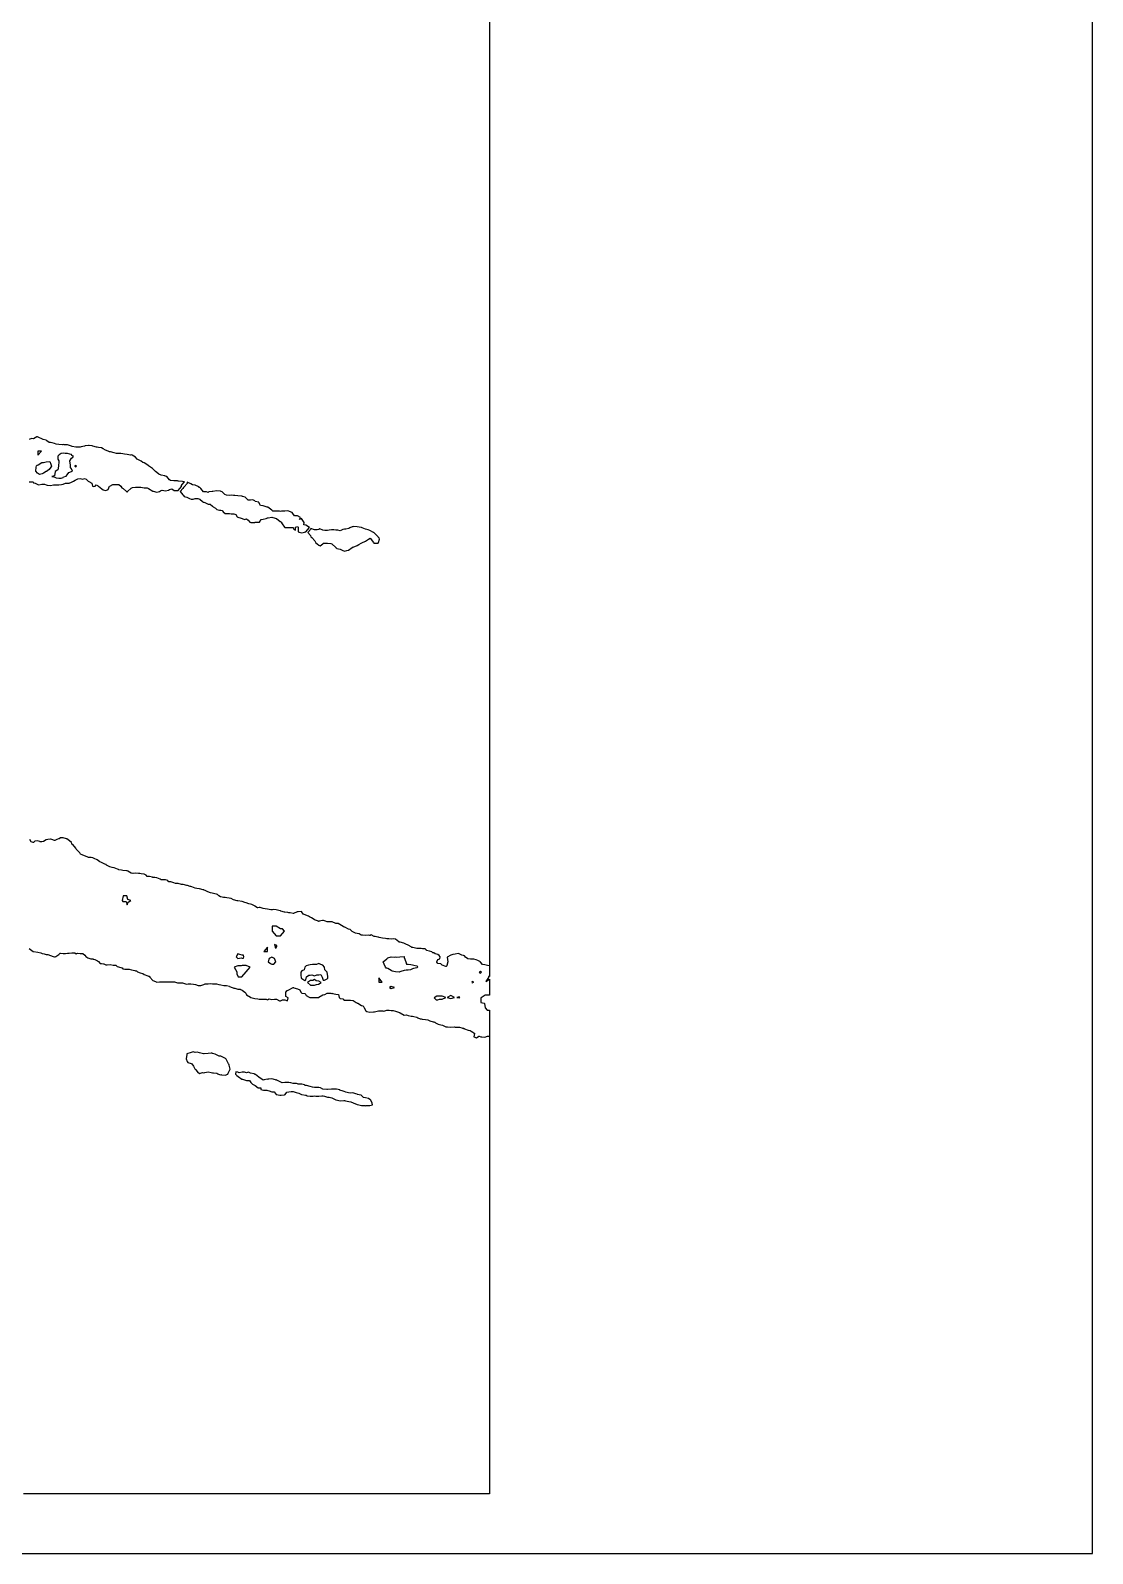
# Model space of a CAD drawing. Header units: millimetres. Extents: x 0 to 500, y 0 to 700.
# Drawn here: x 269 to 500, y 0 to 331.3 of the extents above; entities that cross this region are included whole.
import ezdxf

# ---------------------------------------------------------------- set-up
doc = ezdxf.new("R2010")
doc.units = ezdxf.units.MM
for name, color, linetype in [('CORTE', 1, 'Continuous'), ('GRABADO', 5, 'Continuous'), ('HOJA', 8, 'Continuous')]:
    doc.layers.add(name, color=color, linetype=linetype)

msp = doc.modelspace()

# ---------------------------------------------------------------- linework, layer by layer
at = {"layer": 'CORTE'}
msp.add_lwpolyline([(368.87, 368.8), (368.87, 322.93), (368.87, 322.41), (368.87, 321.35), (368.87, 320.83), (368.87, 301.25), (368.87, 300.74), (368.87, 300.22), (368.87, 299.7), (368.87, 241.68), (368.87, 240.89), (368.87, 240.29), (368.87, 179.77), (368.87, 179.05), (368.87, 178.35), (368.87, 178.1), (368.87, 178.1), (368.87, 178.09), (368.87, 176.38), (368.87, 175.12), (368.87, 174.67), (368.87, 174.09), (368.87, 173.71), (368.87, 173.2), (368.87, 172.7), (368.87, 172.09), (368.87, 172.09), (368.87, 172.08), (368.87, 170.47), (368.87, 169.98), (368.87, 169.49), (368.87, 169), (368.87, 168.51), (368.87, 168.03), (368.87, 167.55), (368.87, 167.08), (368.87, 166.61), (368.87, 166.14), (368.87, 165.64), (368.87, 165.45), (368.87, 164.78), (368.87, 164.32), (368.87, 163.87), (368.87, 163.44), (368.87, 162.97), (368.87, 162.52), (368.87, 162.03), (368.87, 161.64), (368.87, 161.24), (368.87, 160.78), (368.87, 160.35), (368.87, 159.89), (368.87, 159.44), (368.87, 159.03), (368.87, 158.69), (368.87, 158.3), (368.87, 157.89), (368.87, 157.48), (368.87, 156.21), (368.87, 155.78), (368.87, 125.51), (368.66, 125.51), (368.63, 125.34), (368.63, 125.33), (368.62, 125.32), (368.62, 125.31), (368.06, 124.41), (368.87, 124.9), (368.87, 123.23), (368.87, 122.81), (368.87, 122.39), (368.87, 121.41), (367.89, 121.41), (367.02, 120.89), (367, 120.87), (367, 119.85), (367.73, 119.67), (367.73, 119.67), (367.74, 119.66), (367.75, 119.66), (367.76, 119.65), (367.77, 119.64), (367.77, 119.64), (367.78, 119.63), (367.78, 119.62), (367.78, 119.61), (367.94, 118.69), (367.94, 118.66), (368.35, 118.17), (368.72, 118.17), (368.8, 118.17), (368.87, 118.17), (368.87, 118.1), (368.87, 118.1), (368.87, 118.1), (368.87, 117.29), (368.87, 115.92), (368.87, 114.57), (368.87, 113.24), (368.87, 110.4), (368.87, 105.68), (368.87, 103.78), (368.87, 101.84), (368.87, 99.35), (368.87, 98.14), (368.87, 96.41), (368.87, 94.44), (368.87, 92.85), (368.87, 91.52), (368.87, 91.33), (368.87, 91.33), (368.87, 91.3), (368.87, 91.3), (368.87, 91.2), (368.87, 91.2), (368.87, 90.87), (368.87, 90.19), (368.87, 89.34), (368.87, 88.24), (368.87, 87.25), (368.87, 86.17), (368.87, 85.37), (368.87, 84.76), (368.87, 84.22), (368.87, 45.2), (368.87, 42.29), (368.87, 40.53), (368.87, 40.19), (368.87, 39.83), (368.87, 39.49), (368.87, 39.13), (368.87, 39.05), (368.87, 38.86), (368.87, 38.49), (368.87, 37.74), (368.87, 36.76), (368.87, 36.22), (368.87, 35.77), (368.87, 35.58), (368.87, 35.58), (368.87, 34.18), (368.87, 33.81), (368.87, 33.36), (368.87, 32.77), (368.87, 32.63), (368.87, 32.63), (368.87, 32.3), (368.87, 31.43), (368.87, 31.29), (368.87, 31.29), (368.87, 31.08), (368.87, 30.4), (368.87, 29.79), (368.87, 29.13), (368.87, 28), (368.87, 27.35), (368.87, 26.9), (368.87, 26.74), (368.87, 26.28), (368.87, 25.87), (368.87, 25.37), (368.87, 24.92), (368.87, 24.42), (368.87, 23.97), (368.87, 23.59), (368.87, 23.47), (368.87, 23.18), (368.87, 22.7), (368.87, 22.08), (368.87, 20.87), (368.87, 20.44), (368.87, 20.01), (368.87, 19.52), (368.87, 19.04), (368.87, 18.58), (368.87, 18.31), (368.87, 17.94), (368.87, 17.56), (368.87, 17.17), (368.87, 16.7), (368.87, 16.21), (368.87, 15.69), (368.87, 15.15), (368.87, 14.62), (368.87, 14.1), (368.87, 13.56), (368.87, 13.07), (368.87, 13.07), (368.87, 13.06), (368.86, 13.04), (368.86, 13.03), (368.85, 13.02), (368.84, 13.02), (368.84, 13.01), (368.83, 13.01), (368.82, 13.01), (368.82, 13), (368.81, 13), (368.8, 13), (368.8, 13), (335.23, 13), (335.23, 13), (334.8, 13), (334.68, 13), (334.15, 13), (333.83, 13), (332.93, 13), (332.51, 13), (331.83, 13), (330.45, 13), (329.18, 13), (329.08, 13), (328.83, 13), (328.65, 13), (328.13, 13), (327.74, 13), (327.29, 13), (326.96, 13), (326.57, 13), (326.25, 13), (324.3, 13), (323.86, 13), (323.08, 13), (322.65, 13), (322.31, 13), (321.88, 13), (321.49, 13), (321.06, 13), (320.72, 13), (320.29, 13), (319.87, 13), (319.31, 13), (319.03, 13), (318.75, 13), (318.63, 13), (318.4, 13), (318.06, 13), (317.47, 13), (316.8, 13), (316.25, 13), (315.94, 13), (315.58, 13), (315.22, 13), (314.46, 13), (314.06, 13), (313.68, 13), (313.29, 13), (312.9, 13), (312.53, 13), (311.02, 13), (310.64, 13), (310.27, 13), (309.89, 13), (309.51, 13), (274.31, 13), (274.31, 13), (273.51, 13), (273.21, 13), (272.76, 13), (272.46, 13), (269.07, 13), (268.76, 13)], dxfattribs=at)
for points in [[(270.67, 238.88), (271.41, 239.78), (270.67, 239.78), (270.67, 238.88)], [(273.7, 234.27), (274.13, 234.14), (274.33, 234.11), (274.64, 233.98), (275.24, 233.88), (275.74, 233.88), (276.12, 234.04), (276.26, 234.19), (276.82, 234.35), (277.03, 234.6), (277.35, 235.09), (277.98, 235.3), (278.16, 235.43), (277.95, 235.94), (277.71, 236.23), (277.76, 236.52), (277.76, 236.72), (277.63, 237.64), (277.95, 238.21), (278.23, 238.46), (278.37, 238.69), (278.07, 238.8), (277.96, 239), (277.61, 239.12), (277.08, 239.22), (276.62, 239.22), (276.16, 239.33), (275.72, 239.23), (275.28, 238.97), (274.99, 238.7), (274.99, 238.03), (275.23, 237.65), (275.23, 237.52), (275.16, 236.5), (275.01, 235.7), (274.38, 235.36), (274.26, 234.36), (273.7, 234.27)], [(278.92, 236.32), (279.04, 236.5), (278.92, 236.62), (278.62, 236.5), (278.92, 236.32)], [(289.18, 143.08), (288.97, 142.04), (289.16, 141.81), (289.87, 141.81), (290.07, 141.09), (290.32, 141.69), (290.85, 142.01), (290.24, 142.26), (290.01, 143.08), (289.18, 143.08)], [(321.59, 135.38), (322.48, 134.31), (323.39, 134.31), (323.4, 134.31), (323.83, 134.82), (324.27, 135.35), (324.27, 135.35), (324.27, 135.36), (323.85, 135.86), (323.38, 135.86), (322.44, 136.42), (322.44, 136.44), (321.59, 136.44), (321.59, 135.38)], [(314.16, 129.42), (314.83, 129.58), (315.08, 129.48), (315.34, 129.48), (315.47, 129.8), (315.34, 130.11), (315.05, 130.11), (314.55, 130.31), (314.17, 130.46), (313.76, 129.81), (314.16, 129.42)], [(319.78, 130.93), (320.57, 130.93), (320.57, 131.88), (319.78, 130.93)], [(320.7, 128.71), (321.21, 128.3), (321.56, 128.19), (321.99, 128.19), (322.41, 128.7), (322.41, 128.7), (322.12, 129.39), (321.55, 129.73), (321.55, 129.73), (321.55, 129.73), (320.98, 129.39), (320.7, 128.71)], [(322.23, 131.71), (322.44, 131.71), (322.57, 131.86), (322.6, 132.03), (322.6, 132.22), (322.44, 132.34), (322.11, 132.47), (322.23, 132.03), (322.23, 131.71)], [(313.31, 127.53), (313.89, 126.48), (313.89, 126.09), (314.18, 125.4), (315.03, 125.4), (315.03, 125.4), (315.94, 126.5), (315.95, 126.5), (315.95, 126.5), (316.82, 127.55), (315.98, 127.88), (315.08, 127.88), (314.84, 127.79), (314.15, 127.79), (313.31, 127.53)], [(328.73, 124.6), (328.9, 124.8), (329.09, 125.4), (329.58, 125.76), (329.88, 125.79), (330.23, 125.83), (330.81, 125.67), (331.35, 125.88), (331.74, 125.85), (332.2, 125.93), (332.47, 125.38), (332.72, 124.67), (332.95, 124.67), (333.55, 124.96), (333.73, 125.13), (333.73, 125.34), (333.68, 125.52), (333.53, 126.43), (333.03, 126.95), (332.98, 127.54), (332.62, 127.94), (332.2, 128.1), (331.74, 128.33), (331.23, 128.13), (330.82, 128.13), (330.39, 128.09), (329.9, 128.06), (329.51, 127.97), (329, 127.85), (328.7, 127.54), (328.56, 126.97), (328.08, 126.75), (327.8, 126.43), (327.85, 125.66), (327.88, 125.36), (327.9, 125.15), (328.08, 125.04), (328.73, 124.6)], [(366.93, 126.19), (367.15, 126.44), (366.94, 126.58), (366.61, 126.44), (366.93, 126.19)], [(329.92, 123.64), (330.81, 123.64), (331.27, 123.75), (331.71, 123.85), (332.23, 124.23), (331.72, 124.49), (331.14, 124.59), (330.81, 124.83), (330.43, 124.65), (329.91, 124.65), (329.3, 124.23), (329.92, 123.64)], [(344.77, 125.21), (344.77, 124.29), (345.54, 124.29), (344.77, 125.21)], [(347.5, 122.92), (348.2, 123.13), (347.5, 123.34), (347.15, 123.13), (347.5, 122.92)], [(365.11, 124.1), (365.42, 124.25), (365.11, 124.43), (364.99, 124.24), (365.11, 124.1)], [(356.83, 120.88), (357.23, 120.4), (357.66, 120.4), (357.98, 120.59), (358.59, 120.59), (359.37, 120.9), (358.59, 121.22), (358, 121.22), (357.68, 121.22), (357.38, 121.22), (356.83, 120.88)], [(359.68, 120.93), (360.46, 120.69), (361.24, 120.93), (360.46, 121.4), (359.68, 120.93)], [(361.77, 120.93), (362.3, 120.86), (362.42, 120.92), (362.29, 121.05), (361.77, 120.93)]]:
    msp.add_lwpolyline(points, close=True, dxfattribs=at)
at = {"layer": 'GRABADO'}
for points in [[(368.87, 368.8), (368.87, 328.55), (368.87, 327.91), (368.87, 326.62), (368.87, 325.98), (368.87, 302.05), (368.87, 301.42), (368.87, 300.79), (368.87, 300.15), (368.87, 245.06), (368.87, 244.09), (368.87, 243.35), (368.87, 185.19), (368.87, 184.31), (368.87, 183.46), (368.87, 183.15), (368.87, 183.15), (368.87, 181.06), (368.87, 179.52), (368.87, 178.97), (368.87, 178.26), (368.87, 177.79), (368.87, 177.17), (368.87, 176.55), (368.87, 175.8), (368.87, 175.8), (368.87, 173.83), (368.87, 173.23), (368.87, 172.63), (368.87, 172.03), (368.87, 171.44), (368.87, 170.85), (368.87, 170.26), (368.87, 169.68), (368.87, 169.11), (368.87, 168.53), (368.87, 167.92), (368.87, 167.69), (368.87, 166.87), (368.87, 166.31), (368.87, 165.76), (368.87, 165.24), (368.87, 164.66), (368.87, 164.11), (368.87, 163.52), (368.87, 163.03), (368.87, 162.54), (368.87, 161.99), (368.87, 161.46), (368.87, 160.9), (368.87, 160.35), (368.87, 159.85), (368.87, 159.43), (368.87, 158.95), (368.87, 158.45), (368.87, 157.94), (368.87, 156.4), (368.87, 155.88), (368.87, 127.81), (368.45, 127.9), (367.86, 128.02), (367.41, 128.08), (367.4, 128.08), (367.4, 128.08), (367.39, 128.08), (367.38, 128.09), (367.38, 128.09), (367.37, 128.1), (366.92, 128.64), (366.9, 128.67), (366.3, 129), (365.99, 129.15), (365.44, 129.29), (365.09, 129.26), (365.09, 129.26), (364.73, 129.3), (364.15, 129.35), (364.15, 129.35), (364.14, 129.35), (364.14, 129.35), (364.13, 129.36), (364.12, 129.36), (363.61, 129.74), (363.61, 129.74), (363.41, 129.98), (363.22, 130.04), (362.88, 130.13), (362.87, 130.13), (362.28, 130.4), (362.02, 130.49), (361.4, 130.37), (360.92, 130.3), (360.49, 130.16), (359.63, 129.74), (359.81, 128.69), (359.81, 128.69), (359.81, 128.68), (359.81, 128.67), (359.6, 127.86), (359.6, 127.86), (359.6, 127.85), (359.59, 127.83), (359.59, 127.83), (359.58, 127.82), (359.42, 127.69), (359.42, 127.69), (359.41, 127.69), (359.41, 127.69), (359.4, 127.68), (359.39, 127.68), (359.39, 127.68), (359.38, 127.68), (359.37, 127.68), (359.36, 127.68), (359.36, 127.68), (358.58, 127.95), (358.57, 127.95), (358.57, 127.96), (358.56, 127.96), (358.25, 128.23), (357.66, 128.33), (357.66, 128.33), (357.65, 128.33), (357.65, 128.33), (357.64, 128.34), (357.63, 128.34), (357.62, 128.35), (357.4, 128.64), (357.4, 128.65), (357.4, 128.65), (357.39, 128.66), (357.39, 128.67), (357.39, 128.68), (357.39, 128.69), (357.39, 128.7), (357.39, 128.71), (357.4, 128.71), (357.61, 129.18), (357.62, 129.18), (357.62, 129.19), (357.62, 129.19), (357.63, 129.2), (357.64, 129.2), (357.65, 129.21), (357.65, 129.21), (357.66, 129.21), (358.06, 129.32), (358.14, 129.78), (357.91, 130.08), (357.65, 130.26), (357.07, 130.43), (357.06, 130.43), (357.06, 130.44), (356.73, 130.62), (356.58, 130.64), (356.57, 130.64), (356.56, 130.65), (356.55, 130.65), (356.55, 130.65), (356.31, 130.84), (355.8, 131.02), (355.17, 131.19), (355.17, 131.19), (355.16, 131.19), (355.15, 131.2), (355.14, 131.2), (354.86, 131.52), (354.29, 131.55), (353.97, 131.57), (353.97, 131.57), (353.7, 131.62), (353.05, 131.56), (353.05, 131.56), (353.04, 131.56), (353.03, 131.56), (353.03, 131.56), (352.22, 131.81), (352.12, 131.82), (352.02, 131.81), (352.01, 131.81), (352, 131.81), (352, 131.82), (351.99, 131.82), (351.98, 131.82), (351.97, 131.82), (351.97, 131.83), (351.83, 131.96), (351.16, 132.29), (350.7, 132.51), (350.7, 132.51), (350.24, 132.78), (349.4, 132.97), (349.33, 132.98), (349.27, 132.98), (349.27, 132.99), (349.26, 132.99), (349.25, 132.99), (349.24, 133), (349.14, 133.07), (348.39, 133.59), (347.99, 133.66), (347.49, 133.62), (347.49, 133.62), (347.48, 133.62), (346.95, 133.7), (346.56, 133.7), (346.55, 133.7), (346.55, 133.7), (346.22, 133.78), (345.63, 133.82), (345.62, 133.82), (344.85, 133.98), (344.69, 134.02), (344.69, 134.02), (344.68, 134.02), (344.68, 134.02), (344.6, 134.06), (343.97, 134.17), (343.97, 134.17), (343.77, 134.2), (343.76, 134.21), (343.76, 134.21), (343.75, 134.21), (343.16, 134.53), (342.88, 134.43), (342.87, 134.43), (342.87, 134.43), (342.86, 134.43), (342.85, 134.43), (342.85, 134.43), (342.61, 134.46), (341.93, 134.42), (341.93, 134.42), (341.92, 134.42), (341.28, 134.51), (341, 134.52), (340.99, 134.52), (340.99, 134.52), (340.98, 134.52), (340.97, 134.52), (340.49, 134.76), (340.07, 134.88), (339.75, 134.9), (339.75, 134.9), (339.74, 134.9), (339.73, 134.9), (339.12, 135.22), (339.11, 135.22), (339.11, 135.22), (339.01, 135.29), (338.53, 135.69), (338.2, 135.8), (338.2, 135.8), (337.43, 136.21), (337.28, 136.25), (337.18, 136.27), (337.16, 136.27), (337.15, 136.28), (337.15, 136.28), (337.15, 136.28), (337.01, 136.4), (336.33, 136.81), (335.97, 137.05), (335.44, 137.05), (335.44, 137.05), (335.43, 137.05), (335.43, 137.05), (335.42, 137.06), (334.62, 137.37), (334.51, 137.38), (334.43, 137.39), (333.59, 137.39), (333.59, 137.39), (333.58, 137.39), (333.57, 137.4), (333.21, 137.51), (333.21, 137.51), (332.79, 137.66), (332.67, 137.65), (332.67, 137.65), (332.55, 137.65), (331.84, 137.5), (331.76, 137.48), (331.75, 137.48), (331.74, 137.48), (331.73, 137.48), (331.73, 137.48), (331.72, 137.49), (331.71, 137.49), (331.67, 137.51), (330.99, 137.75), (330.98, 137.75), (330.97, 137.75), (330.97, 137.75), (330.97, 137.76), (330.77, 137.93), (330.17, 138.25), (330.16, 138.25), (329.86, 138.44), (329.74, 138.46), (329.74, 138.46), (329.73, 138.46), (329.73, 138.47), (329.72, 138.47), (329.47, 138.62), (328.93, 138.85), (328.38, 139.07), (328.38, 139.07), (328.37, 139.07), (328.36, 139.08), (328.35, 139.09), (328.35, 139.09), (328, 139.61), (327.27, 139.54), (327.27, 139.54), (327.26, 139.54), (327.25, 139.54), (327.25, 139.54), (327.1, 139.59), (327.01, 139.59), (326.21, 139.23), (326.21, 139.23), (326.2, 139.23), (326.19, 139.23), (326.19, 139.23), (326.18, 139.23), (326.17, 139.23), (326.17, 139.23), (325.54, 139.37), (325.25, 139.38), (325.25, 139.38), (324.98, 139.41), (324.98, 139.41), (324.32, 139.5), (324.31, 139.5), (323.48, 139.73), (323.48, 139.73), (323.47, 139.73), (323.43, 139.75), (323.42, 139.75), (323.42, 139.75), (323.41, 139.75), (323.4, 139.75), (323.4, 139.75), (323.39, 139.75), (323.38, 139.75), (323.35, 139.77), (322.47, 140.01), (321.82, 140.04), (321.57, 139.98), (321.56, 139.98), (321.55, 139.98), (321.54, 139.98), (321.3, 140.02), (320.62, 140.12), (320.61, 140.12), (320.09, 140.21), (320.09, 140.21), (319.68, 140.32), (319.68, 140.32), (319.02, 140.53), (318.78, 140.5), (318.47, 140.47), (318.46, 140.47), (318.46, 140.47), (318.45, 140.47), (318.44, 140.47), (318.44, 140.47), (318.43, 140.47), (317.81, 140.82), (317.81, 140.82), (317.76, 140.85), (317.16, 141.16), (316.9, 141.23), (316.52, 141.3), (316.52, 141.3), (316.51, 141.3), (315.97, 141.55), (315.68, 141.58), (315.67, 141.58), (315.66, 141.58), (315.66, 141.58), (315.05, 141.83), (314.15, 141.93), (314.13, 141.93), (314.13, 141.93), (314.11, 141.93), (314.02, 141.95), (314.02, 141.95), (313.19, 142.14), (313.19, 142.14), (313.18, 142.14), (313.18, 142.14), (313.17, 142.15), (312.71, 142.49), (312.28, 142.53), (311.75, 142.59), (311.35, 142.65), (311.04, 142.69), (311.04, 142.69), (310.42, 142.85), (310.41, 142.85), (310.4, 142.86), (310.03, 143.07), (310.03, 143.07), (309.68, 143.31), (309.49, 143.38), (309.15, 143.47), (309.15, 143.47), (308.57, 143.65), (308.18, 143.71), (308.17, 143.71), (308.17, 143.71), (307.63, 143.89), (307.63, 143.9), (307, 144.18), (307, 144.18), (307, 144.18), (306.81, 144.31), (306.72, 144.33), (306.59, 144.34), (306.58, 144.34), (306.58, 144.34), (305.79, 144.54), (305.24, 144.63), (304.86, 144.71), (304.86, 144.71), (304.85, 144.72), (304.14, 145.02), (303.94, 145.11), (303.8, 145.11), (303.8, 145.11), (303.79, 145.11), (303.78, 145.11), (303.16, 145.29), (303.01, 145.32), (302.25, 145.48), (302.09, 145.5), (302.09, 145.5), (301.88, 145.53), (301.16, 145.7), (300.58, 145.7), (300.57, 145.7), (300.57, 145.7), (300.56, 145.7), (300.22, 145.85), (299.55, 146.11), (299.32, 146.08), (299.32, 146.08), (299.31, 146.08), (299.07, 146.11), (299.07, 146.11), (299.06, 146.11), (299.05, 146.12), (299.04, 146.12), (299.03, 146.13), (299.03, 146.13), (299.02, 146.14), (299.01, 146.15), (298.88, 146.41), (298.38, 146.56), (297.57, 146.53), (297.57, 146.53), (297.56, 146.53), (297.56, 146.53), (297.44, 146.56), (297.44, 146.56), (297.23, 146.65), (296.52, 146.96), (296.12, 147.02), (295.6, 147.06), (295.6, 147.07), (294.91, 147.22), (294.69, 147.25), (294.46, 147.24), (294.46, 147.24), (294.45, 147.24), (294.44, 147.24), (294.44, 147.24), (294.43, 147.24), (294.42, 147.25), (294.41, 147.25), (294.41, 147.26), (294.41, 147.26), (294.19, 147.52), (293.74, 147.75), (293.1, 147.84), (292.83, 147.88), (292.52, 147.88), (292.52, 147.88), (292.52, 147.88), (291.91, 147.98), (291.34, 147.93), (291.33, 147.93), (291.32, 147.93), (290.97, 147.98), (290.96, 147.98), (290.96, 147.98), (290.95, 147.99), (290.94, 147.99), (290.19, 148.42), (290.04, 148.49), (289.95, 148.5), (289.12, 148.55), (289.12, 148.55), (289.11, 148.55), (288.86, 148.62), (288.27, 148.73), (288.27, 148.73), (288.18, 148.76), (288.17, 148.76), (287.99, 148.85), (287.25, 149.1), (286.83, 149.22), (286.33, 149.36), (286.32, 149.37), (285.61, 149.74), (285.61, 149.74), (285.6, 149.75), (285.6, 149.75), (285.48, 149.86), (285.4, 149.89), (285.22, 149.94), (285.22, 149.95), (284.47, 150.27), (284.11, 150.41), (284.1, 150.42), (284.09, 150.42), (283.57, 150.86), (283.53, 150.89), (282.91, 151.2), (282.63, 151.3), (282.21, 151.35), (281.71, 151.41), (281.7, 151.41), (281.7, 151.41), (281.69, 151.41), (281.36, 151.56), (280.77, 151.71), (280.77, 151.71), (280.76, 151.71), (280.26, 151.96), (279.95, 152.11), (279.95, 152.11), (279.94, 152.12), (279.94, 152.12), (279.93, 152.13), (279.92, 152.14), (279.8, 152.42), (279.14, 153.08), (278.98, 153.16), (278.97, 153.17), (278.97, 153.17), (278.96, 153.18), (278.95, 153.19), (278.95, 153.19), (278.95, 153.2), (278.87, 153.4), (278.27, 154.19), (278.07, 154.3), (278.07, 154.3), (278.06, 154.31), (278.05, 154.31), (278.04, 154.32), (278.04, 154.34), (278.04, 154.34), (278.04, 154.34), (277.95, 154.66), (277.15, 155.3), (277.08, 155.33), (277.08, 155.33), (277.06, 155.34), (277.06, 155.35), (277.05, 155.35), (277.05, 155.37), (277.03, 155.41), (276.91, 155.47), (276.15, 155.65), (275.56, 155.65), (275.28, 155.47), (275.27, 155.46), (275.26, 155.46), (275.15, 155.42), (274.75, 155.29), (274.34, 155.11), (274.33, 155.1), (274.32, 155.1), (274.32, 155.1), (274.31, 155.1), (274.3, 155.1), (274.29, 155.1), (274.29, 155.1), (273.66, 155.29), (273.41, 155.35), (273.4, 155.35), (273.36, 155.36), (273.29, 155.39), (272.8, 155.29), (272.48, 155.23), (271.91, 154.88), (271.9, 154.88), (271.9, 154.88), (271.89, 154.88), (271.89, 154.88), (271.54, 154.82), (271.54, 154.82), (271.53, 154.82), (271.14, 154.82), (271.13, 154.82), (271.13, 154.82), (271.12, 154.82), (271.11, 154.83), (270.59, 155.03), (270.02, 154.92), (269.73, 154.65), (269.72, 154.65), (269.71, 154.64), (269.7, 154.64), (269.69, 154.64), (269.68, 154.63), (269.68, 154.63), (269.67, 154.63), (269.66, 154.63), (269.66, 154.64), (269.22, 154.77), (269.21, 154.77), (269.21, 154.77), (269.2, 154.78), (269.19, 154.79), (269.18, 154.79), (269.18, 154.8), (268.9, 155.3)], [(268.75, 233.12), (269.61, 233.12), (269.73, 232.88), (270.08, 232.79), (270.63, 232.51), (270.85, 232.43), (271.52, 232.58), (272.1, 232.58), (272.48, 232.42), (272.66, 232.36), (273.37, 232.27), (274.03, 232.47), (274.31, 232.45), (274.55, 232.42), (275.23, 232.42), (275.81, 232.54), (276.14, 232.6), (276.69, 232.79), (277.08, 232.82), (277.44, 232.82), (277.98, 233.01), (278.4, 233.24), (278.73, 233.44), (278.9, 233.55), (279.32, 233.73), (279.87, 233.79), (280.44, 233.67), (280.79, 233.79), (281.18, 233.66), (281.61, 233.24), (281.76, 233.15), (282.35, 232.8), (282.54, 232.12), (282.66, 232.07), (283.11, 232.14), (283.34, 232.41), (283.6, 232.27), (283.7, 232.24), (283.8, 232.12), (284.54, 231.56), (284.82, 231.37), (285.42, 231.22), (285.94, 231.44), (286.26, 232.11), (286.3, 232.16), (286.94, 232.51), (287.28, 232.53), (287.59, 232.51), (288.23, 232.51), (288.68, 232.11), (288.89, 231.77), (289.17, 231.63), (289.9, 231.01), (290.01, 230.93), (290.07, 230.92), (290.11, 230.91), (290.16, 231), (290.94, 231.7), (291.22, 231.82), (291.9, 231.96), (292.66, 231.93), (292.83, 231.92), (293.01, 231.93), (293.77, 231.81), (294.41, 231.78), (294.72, 231.64), (295.62, 231.06), (295.63, 231.06), (295.65, 231.06), (295.74, 231.03), (296.54, 230.86), (297.13, 231.02), (297.35, 231.11), (297.43, 231.19), (297.67, 231.28), (298.39, 231.11), (299.08, 231.27), (299.29, 231.4), (299.75, 231.54), (300.27, 231.23), (301.14, 231.23), (301.86, 232.09), (301.86, 232.29), (302.04, 232.51), (302.54, 233.11), (302.09, 233.14), (301.24, 233.2), (301.15, 233.23), (301.02, 233.27), (300.24, 233.27), (299.5, 233.35), (299.27, 233.49), (298.66, 234.22), (298.42, 234.3), (298.36, 234.33), (298.26, 234.36), (297.44, 234.54), (296.93, 234.73), (296.49, 235.1), (296.26, 235.35), (295.86, 235.71), (295.57, 235.97), (294.89, 236.45), (294.72, 236.56), (294.64, 236.67), (294.31, 236.85), (293.73, 237.24), (293.5, 237.28), (293.13, 237.56), (292.8, 237.75), (292.23, 238.01), (291.86, 238.43), (291.52, 238.67), (291.15, 238.91), (290.98, 238.98), (290.78, 238.91), (290.05, 239.06), (289.46, 239.08), (289.11, 239.2), (288.66, 239.22), (288.2, 239.22), (287.77, 239.27), (287.26, 239.42), (286.47, 239.61), (286.34, 239.62), (286.21, 239.64), (285.95, 239.78), (285.39, 240), (284.88, 240.28), (284.47, 240.49), (283.81, 240.58), (283.56, 240.64), (283.37, 240.66), (282.63, 240.86), (282.47, 240.88), (281.77, 240.96), (281.71, 240.97), (281.65, 240.97), (280.97, 240.88), (280.81, 240.85), (280.04, 240.71), (279.88, 240.62), (279.68, 240.66), (278.94, 240.6), (278.1, 240.75), (277.99, 240.82), (277.95, 240.82), (277.74, 240.89), (277.07, 241.11), (276.34, 241.11), (276.15, 241.17), (275.95, 241.14), (275.22, 241.23), (274.64, 241.31), (274.29, 241.45), (273.75, 241.54), (273.37, 241.65), (273.08, 241.67), (272.63, 242.01), (272.42, 242.14), (271.77, 242.32), (271.5, 242.47), (270.88, 242.74), (270.59, 242.87), (270.41, 242.85), (269.69, 242.47), (269.27, 242.49), (268.77, 242.31)], [(268.79, 131.61), (269.66, 130.97), (269.68, 130.96), (269.68, 130.96), (269.68, 130.96), (269.69, 130.96), (269.71, 130.95), (270.61, 130.81), (271.3, 130.68), (271.3, 130.68), (271.31, 130.68), (271.31, 130.68), (271.32, 130.67), (271.56, 130.49), (272.01, 130.42), (272.47, 130.3), (272.8, 130.27), (272.8, 130.27), (272.81, 130.27), (273.4, 130.1), (273.41, 130.1), (273.98, 129.87), (274.27, 129.79), (274.27, 129.79), (274.33, 129.77), (274.41, 129.74), (274.57, 129.86), (275.19, 130.31), (275.53, 130.57), (275.53, 130.57), (275.54, 130.57), (275.55, 130.57), (275.55, 130.58), (275.56, 130.58), (275.57, 130.58), (275.57, 130.58), (275.58, 130.58), (276.17, 130.49), (276.65, 130.47), (277.07, 130.59), (277.07, 130.59), (277.08, 130.59), (277.08, 130.59), (277.09, 130.59), (277.43, 130.57), (278.01, 130.64), (278.01, 130.64), (278.65, 130.64), (278.66, 130.64), (278.67, 130.64), (278.68, 130.64), (278.68, 130.63), (278.69, 130.63), (278.69, 130.63), (278.95, 130.46), (279.27, 130.56), (279.27, 130.56), (279.28, 130.56), (279.29, 130.56), (279.29, 130.56), (279.87, 130.51), (280.4, 130.51), (280.4, 130.51), (280.41, 130.51), (280.42, 130.51), (280.43, 130.5), (280.43, 130.5), (280.44, 130.5), (280.44, 130.49), (280.84, 130.12), (281.1, 129.85), (281.48, 129.53), (281.73, 129.48), (281.74, 129.48), (282.18, 129.34), (282.65, 129.31), (282.66, 129.31), (282.66, 129.3), (283.04, 129.21), (283.05, 129.21), (283.06, 129.2), (283.61, 128.91), (283.86, 128.74), (283.87, 128.74), (283.87, 128.73), (284.17, 128.32), (284.5, 128.3), (284.51, 128.3), (284.95, 128.23), (284.96, 128.23), (284.96, 128.23), (285.44, 128.05), (285.73, 128.02), (286.34, 128.08), (286.35, 128.08), (286.36, 128.08), (286.36, 128.08), (287.04, 127.94), (287.53, 127.94), (287.53, 127.94), (287.54, 127.94), (287.54, 127.94), (287.55, 127.94), (287.56, 127.94), (287.57, 127.93), (287.57, 127.93), (287.93, 127.64), (288.22, 127.57), (288.94, 127.39), (288.95, 127.39), (288.96, 127.39), (288.97, 127.38), (288.97, 127.37), (288.98, 127.37), (289.16, 127.15), (289.56, 127.13), (290.06, 127.11), (290.52, 127.09), (290.52, 127.08), (290.53, 127.08), (291, 126.98), (291.73, 126.77), (291.91, 126.74), (292.08, 126.74), (292.09, 126.74), (292.1, 126.74), (292.11, 126.74), (292.12, 126.73), (292.12, 126.73), (292.13, 126.73), (292.13, 126.72), (292.34, 126.53), (292.86, 126.33), (293.46, 126.15), (293.47, 126.15), (293.48, 126.14), (293.8, 125.94), (294.54, 125.62), (294.7, 125.59), (294.82, 125.58), (294.83, 125.58), (294.84, 125.58), (294.84, 125.57), (294.85, 125.57), (294.86, 125.57), (294.86, 125.56), (294.87, 125.56), (294.88, 125.55), (294.88, 125.54), (294.97, 125.39), (295.66, 124.64), (295.86, 124.57), (295.86, 124.57), (296.41, 124.31), (296.55, 124.28), (297.13, 124.31), (297.43, 124.35), (297.44, 124.35), (297.45, 124.35), (297.48, 124.34), (297.49, 124.34), (299.3, 124.34), (299.3, 124.34), (299.32, 124.34), (299.34, 124.34), (300.25, 124.34), (300.25, 124.34), (300.26, 124.34), (300.27, 124.33), (300.33, 124.31), (301.01, 124.12), (301.16, 124.14), (301.17, 124.14), (301.18, 124.14), (301.33, 124.13), (302.1, 124.13), (302.1, 124.13), (302.11, 124.13), (302.12, 124.13), (302.74, 123.94), (303.03, 123.85), (303.34, 123.92), (303.34, 123.92), (303.35, 123.92), (303.35, 123.92), (303.95, 123.88), (304.5, 123.86), (304.51, 123.86), (304.52, 123.86), (304.9, 123.77), (304.9, 123.77), (305.54, 123.54), (305.8, 123.54), (306.1, 123.57), (306.71, 123.75), (307.06, 123.88), (307.06, 123.88), (307.07, 123.89), (307.08, 123.89), (307.08, 123.89), (307.65, 123.89), (308.28, 123.96), (308.29, 123.96), (308.29, 123.95), (308.59, 123.92), (308.94, 123.88), (309.5, 123.94), (309.51, 123.94), (309.52, 123.94), (309.53, 123.94), (309.53, 123.94), (310, 123.77), (310.45, 123.71), (310.45, 123.71), (311.07, 123.57), (311.37, 123.53), (311.63, 123.52), (311.63, 123.51), (311.64, 123.51), (312.31, 123.37), (312.31, 123.37), (312.32, 123.36), (312.66, 123.2), (313.11, 123.04), (313.12, 123.04), (313.12, 123.03), (313.24, 122.97), (313.46, 122.93), (313.46, 122.93), (314.15, 122.75), (314.67, 122.71), (314.67, 122.71), (314.68, 122.71), (314.69, 122.71), (314.69, 122.7), (315.1, 122.5), (315.11, 122.5), (315.11, 122.5), (315.67, 122.07), (315.89, 121.89), (315.89, 121.89), (315.9, 121.88), (315.91, 121.87), (316.05, 121.54), (316.87, 120.97), (316.9, 120.95), (316.91, 120.95), (316.91, 120.95), (316.92, 120.95), (316.93, 120.95), (316.93, 120.95), (316.94, 120.95), (316.95, 120.95), (316.96, 120.94), (316.99, 120.92), (317.86, 120.74), (318.47, 120.61), (318.77, 120.59), (319.1, 120.59), (319.7, 120.55), (320.3, 120.59), (320.3, 120.59), (320.31, 120.59), (320.32, 120.59), (320.32, 120.59), (320.33, 120.58), (320.62, 120.46), (320.9, 120.6), (320.91, 120.6), (320.91, 120.61), (320.92, 120.61), (320.93, 120.61), (320.94, 120.61), (320.94, 120.61), (321.56, 120.51), (322.11, 120.54), (322.48, 120.56), (322.48, 120.56), (322.49, 120.56), (322.5, 120.56), (322.51, 120.55), (322.51, 120.55), (323.16, 120.18), (323.38, 120.24), (323.82, 120.39), (323.83, 120.4), (323.84, 120.4), (323.85, 120.4), (324.33, 120.4), (324.34, 120.4), (324.35, 120.4), (324.35, 120.4), (324.95, 120.19), (325.09, 120.87), (324.57, 121.18), (324.56, 121.18), (324.56, 121.19), (324.56, 121.19), (324.55, 121.2), (324.54, 121.22), (324.54, 121.23), (324.54, 121.24), (324.54, 122.02), (324.54, 122.03), (324.54, 122.04), (324.55, 122.06), (324.87, 122.45), (324.88, 122.45), (324.89, 122.46), (324.9, 122.47), (324.91, 122.47), (325.23, 122.57), (325.99, 123.01), (325.99, 123.01), (326.15, 123.09), (326.16, 123.1), (326.17, 123.1), (326.18, 123.1), (326.18, 123.1), (326.19, 123.1), (326.2, 123.1), (326.2, 123.1), (326.21, 123.09), (326.33, 123.05), (327.13, 122.85), (327.14, 122.85), (327.14, 122.85), (327.6, 122.63), (327.6, 122.63), (327.62, 122.62), (327.62, 122.61), (327.63, 122.6), (327.64, 122.59), (327.81, 122.06), (328.06, 121.9), (328.74, 121.81), (328.75, 121.81), (328.76, 121.81), (328.77, 121.81), (328.77, 121.81), (328.78, 121.8), (328.78, 121.8), (328.79, 121.79), (328.8, 121.78), (328.8, 121.78), (329.02, 121.36), (329.68, 120.97), (329.8, 120.87), (329.86, 120.9), (329.86, 120.9), (329.87, 120.9), (329.88, 120.91), (329.88, 120.91), (329.94, 120.91), (330.81, 120.95), (330.81, 120.95), (331.71, 120.95), (331.72, 120.95), (331.72, 120.96), (331.73, 120.96), (331.75, 120.97), (332.63, 121.52), (332.63, 121.52), (332.64, 121.52), (332.65, 121.52), (332.65, 121.53), (333.06, 121.59), (333.56, 121.86), (333.57, 121.86), (333.58, 121.86), (333.59, 121.86), (333.59, 121.86), (334.34, 121.86), (334.34, 121.86), (334.35, 121.86), (334.53, 121.82), (334.73, 121.84), (334.73, 121.84), (334.74, 121.84), (334.74, 121.84), (334.75, 121.83), (335.46, 121.63), (335.97, 121.6), (335.98, 121.6), (335.99, 121.6), (335.99, 121.6), (336, 121.59), (336.01, 121.59), (336.02, 121.58), (336.02, 121.58), (336.03, 121.57), (336.04, 121.56), (336.04, 121.56), (336.04, 121.55), (336.15, 120.94), (336.41, 120.74), (337.01, 120.61), (337.02, 120.6), (337.02, 120.6), (337.03, 120.6), (337.03, 120.6), (337.33, 120.38), (337.85, 120.32), (338.22, 120.35), (338.65, 120.38), (338.66, 120.38), (338.66, 120.38), (339.17, 120.29), (339.17, 120.29), (339.18, 120.29), (339.18, 120.28), (339.19, 120.28), (339.9, 119.85), (339.9, 119.85), (340.04, 119.76), (340.04, 119.75), (340.05, 119.75), (340.11, 119.69), (340.21, 119.7), (340.22, 119.7), (340.22, 119.7), (340.23, 119.7), (340.24, 119.7), (340.24, 119.7), (340.25, 119.69), (340.25, 119.69), (341.03, 119.2), (341.34, 119.14), (341.35, 119.14), (341.35, 119.13), (341.36, 119.13), (341.37, 119.13), (341.38, 119.12), (341.39, 119.11), (341.39, 119.1), (341.39, 119.1), (341.58, 118.72), (341.98, 118.03), (342.19, 117.92), (342.86, 117.75), (343.63, 117.82), (343.64, 117.82), (343.65, 117.82), (343.65, 117.82), (343.79, 117.79), (343.89, 117.79), (344.69, 118.06), (344.69, 118.06), (344.7, 118.06), (344.71, 118.06), (344.72, 118.06), (345.34, 118), (345.63, 118.01), (345.64, 118.01), (345.64, 118.01), (345.91, 117.98), (346.54, 118.17), (346.55, 118.17), (346.56, 118.18), (346.56, 118.18), (347.06, 118.16), (347.49, 118.14), (347.49, 118.14), (347.89, 118.11), (347.89, 118.11), (347.9, 118.11), (348.44, 117.97), (348.44, 117.97), (349.3, 117.64), (349.31, 117.63), (349.36, 117.61), (349.37, 117.6), (349.37, 117.6), (349.38, 117.59), (349.38, 117.59), (349.39, 117.59), (349.4, 117.59), (349.41, 117.59), (349.41, 117.59), (349.42, 117.59), (350.28, 117.08), (350.79, 117.17), (350.8, 117.17), (350.8, 117.17), (350.81, 117.17), (350.81, 117.17), (350.82, 117.17), (351.21, 117.05), (351.83, 116.9), (352.13, 116.84), (352.38, 116.83), (352.38, 116.83), (353.06, 116.68), (353.07, 116.68), (353.08, 116.68), (353.08, 116.68), (353.09, 116.67), (353.31, 116.52), (353.76, 116.26), (353.97, 116.27), (353.98, 116.27), (354.22, 116.25), (354.22, 116.25), (354.91, 116.13), (355.46, 116.07), (355.46, 116.07), (355.47, 116.07), (355.48, 116.07), (355.86, 115.88), (356.6, 115.61), (356.76, 115.61), (356.9, 115.59), (356.91, 115.59), (356.92, 115.59), (356.92, 115.58), (356.93, 115.58), (356.94, 115.57), (357.14, 115.41), (357.71, 115.16), (358.25, 114.98), (358.62, 114.95), (358.62, 114.95), (358.63, 114.95), (359.36, 114.54), (359.53, 114.52), (359.71, 114.53), (359.72, 114.53), (360.46, 114.47), (361.2, 114.53), (361.2, 114.53), (361.21, 114.53), (361.21, 114.53), (361.39, 114.49), (361.53, 114.49), (362.31, 114.49), (362.32, 114.49), (362.33, 114.48), (362.33, 114.48), (362.85, 114.3), (363.16, 114.22), (363.23, 114.23), (363.23, 114.23), (363.24, 114.23), (363.25, 114.23), (363.26, 114.23), (363.27, 114.22), (363.27, 114.22), (363.41, 114.14), (364.19, 113.85), (364.63, 113.73), (364.63, 113.73), (364.64, 113.72), (365.12, 113.5), (365.13, 113.49), (365.13, 113.49), (365.56, 113.18), (365.57, 113.17), (365.57, 113.17), (365.58, 113.15), (365.59, 113.13), (365.59, 113.11), (365.46, 112.39), (366.01, 112.15), (366.52, 112.53), (366.52, 112.53), (366.53, 112.54), (366.54, 112.54), (366.54, 112.54), (366.55, 112.54), (366.56, 112.54), (366.57, 112.54), (366.57, 112.54), (366.58, 112.54), (366.96, 112.4), (367.2, 112.38), (367.86, 112.34), (368.44, 112.49), (368.45, 112.49), (368.45, 112.49), (368.72, 112.5), (368.72, 112.5), (368.79, 112.51), (368.79, 112.51), (368.87, 112.51), (368.87, 112.44), (368.87, 112.44), (368.87, 112.43), (368.87, 110.45), (368.87, 108.12), (368.87, 105.76), (368.87, 102.72), (368.87, 101.24), (368.87, 99.12), (368.87, 96.71), (368.87, 94.77), (368.87, 93.14), (368.87, 92.92), (368.87, 92.92), (368.87, 92.87), (368.87, 92.87), (368.87, 92.75), (368.87, 92.75), (368.87, 92.34), (368.87, 91.52), (368.87, 90.47), (368.87, 89.14), (368.87, 87.92), (368.87, 86.6), (368.87, 85.62), (368.87, 84.88), (368.87, 84.22), (368.87, 52.34), (368.87, 48.78), (368.87, 46.64), (368.87, 46.21), (368.87, 45.78), (368.87, 45.36), (368.87, 44.92), (368.87, 44.82), (368.87, 44.59), (368.87, 44.13), (368.87, 43.22), (368.87, 42.02), (368.87, 41.37), (368.87, 40.81), (368.87, 40.58), (368.87, 40.58), (368.87, 38.87), (368.87, 38.41), (368.87, 37.86), (368.87, 37.14), (368.87, 36.97), (368.87, 36.97), (368.87, 36.57), (368.87, 35.5), (368.87, 35.34), (368.87, 35.34), (368.87, 35.08), (368.87, 34.25), (368.87, 33.51), (368.87, 32.7), (368.87, 31.32), (368.87, 30.52), (368.87, 29.97), (368.87, 29.78), (368.87, 29.22), (368.87, 28.72), (368.87, 28.11), (368.87, 27.55), (368.87, 26.94), (368.87, 26.39), (368.87, 25.93), (368.87, 25.77), (368.87, 25.43), (368.87, 24.84), (368.87, 24.08), (368.87, 22.61), (368.87, 22.08), (368.87, 21.55), (368.87, 20.95), (368.87, 20.36), (368.87, 19.8), (368.87, 19.47), (368.87, 19.02), (368.87, 18.55), (368.87, 18.08), (368.87, 17.51), (368.87, 16.91), (368.87, 16.27), (368.87, 15.61), (368.87, 14.97), (368.87, 14.33), (368.87, 13.67), (368.87, 13.07), (368.87, 13.07), (368.87, 13.05), (368.86, 13.04), (368.86, 13.03), (368.85, 13.02), (368.84, 13.01), (368.83, 13.01), (368.83, 13.01), (368.82, 13), (368.81, 13), (368.8, 13), (368.8, 13), (340.94, 13), (340.94, 13), (340.42, 13), (340.27, 13), (339.63, 13), (339.23, 13), (338.14, 13), (337.63, 13), (336.79, 13), (335.1, 13), (333.55, 13), (333.42, 13), (333.13, 13), (332.91, 13), (332.26, 13), (331.79, 13), (331.24, 13), (330.84, 13), (330.37, 13), (329.97, 13), (327.59, 13), (327.05, 13), (326.1, 13), (325.57, 13), (325.15, 13), (324.62, 13), (324.15, 13), (323.63, 13), (323.21, 13), (322.69, 13), (322.17, 13), (321.49, 13), (321.15, 13), (320.8, 13), (320.66, 13), (320.37, 13), (319.96, 13), (319.24, 13), (318.42, 13), (317.74, 13), (317.37, 13), (316.93, 13), (316.49, 13), (315.56, 13), (315.08, 13), (314.61, 13), (314.13, 13), (313.65, 13), (313.21, 13), (311.36, 13), (310.89, 13), (310.43, 13), (309.97, 13), (309.51, 13), (279.66, 13), (279.66, 13), (278.68, 13), (278.32, 13), (277.76, 13), (277.4, 13), (273.25, 13), (272.87, 13), (271.95, 13), (271.56, 13), (270.64, 13), (270.24, 13), (269.78, 13), (269.38, 13), (267.51, 13)]]:
    msp.add_lwpolyline(points, dxfattribs=at)
for points in [[(270.38, 236.54), (270.46, 236.68), (270.58, 236.72), (270.75, 236.8), (271.5, 237.28), (271.84, 237.32), (272.45, 237.4), (273.24, 237.48), (273.45, 236.91), (273.59, 236.5), (273.44, 236.27), (273.1, 235.76), (272.53, 235.34), (272.49, 235.32), (271.86, 234.97), (271.55, 234.83), (271, 234.71), (270.55, 235), (270.24, 235.38), (270.31, 236.26), (270.38, 236.54)], [(329.7, 223.16), (328.93, 223.68), (328.49, 223.76), (328.54, 224.27), (328.01, 225.08), (327.57, 224.86), (327.78, 225.36), (327.09, 225.67), (326.43, 225.67), (326.12, 226.17), (325.92, 226.45), (325.4, 226.64), (325.23, 226.71), (324.97, 226.77), (324.33, 226.74), (323.65, 226.71), (323.41, 226.6), (323.17, 226.69), (322.48, 226.73), (321.77, 226.73), (321.51, 226.94), (320.65, 227.55), (320.62, 227.57), (320.59, 227.58), (320.54, 227.61), (319.68, 227.87), (319.03, 227.92), (318.71, 228.62), (318.68, 228.66), (317.94, 228.81), (317.8, 228.96), (317.39, 229.18), (316.92, 229.13), (316.35, 229.13), (315.94, 229.54), (315.7, 229.77), (315.15, 229.91), (315.05, 229.99), (314.91, 229.96), (314.13, 230.04), (313.47, 230.08), (313.2, 230.08), (312.85, 230.2), (312.29, 230.11), (311.67, 230.16), (311.32, 230.35), (310.7, 230.89), (310.48, 230.98), (310.4, 231.04), (310.27, 231.06), (309.51, 231.16), (308.7, 231), (308.61, 230.97), (308.54, 230.95), (307.85, 230.88), (307.67, 230.74), (307.31, 230.88), (306.73, 230.91), (306.68, 230.94), (306.08, 231.62), (305.78, 231.9), (305.65, 231.87), (305.65, 232.02), (304.86, 232.36), (304.29, 232.42), (303.92, 232.64), (303.14, 232.99), (303.09, 232.75), (302.48, 232.02), (302.32, 231.82), (302.16, 231.62), (301.6, 230.95), (302.16, 230.28), (302.32, 230.09), (302.47, 229.91), (303.05, 229.77), (303.63, 229.49), (303.97, 229.33), (304.43, 229.33), (304.87, 229.46), (305.44, 229.46), (305.84, 229.3), (306.47, 228.79), (306.68, 228.7), (306.76, 228.65), (306.96, 228.56), (307.67, 228.22), (308.12, 228.22), (308.64, 227.8), (308.74, 227.68), (309.28, 227.35), (309.55, 227.1), (310.13, 226.96), (310.45, 226.96), (310.74, 226.87), (310.91, 226.56), (311.39, 226.22), (312.3, 226.22), (312.68, 226.13), (313.23, 226.13), (313.7, 225.98), (313.99, 225.46), (314.16, 225.4), (314.89, 225.22), (315.1, 225.09), (315.56, 224.89), (316, 225.02), (316.41, 224.78), (316.77, 224.34), (316.94, 224.26), (317.77, 224.26), (317.82, 224.25), (317.86, 224.3), (318.76, 224.3), (318.87, 224.34), (319.21, 224.88), (319.68, 224.98), (320.3, 225.1), (320.6, 225.24), (320.76, 225.29), (321.56, 225.39), (322.28, 225.2), (322.52, 225.09), (323.33, 224.48), (323.44, 224.43), (323.49, 224.39), (323.57, 224.34), (323.8, 223.93), (324.28, 223.23), (324.35, 223.19), (324.37, 223.16), (324.43, 223.14), (326.15, 223.14), (326.25, 222.86), (326.71, 222.59), (326.71, 223.22), (327.15, 223.4), (327.25, 223.19), (327.25, 222.2), (327.45, 222.13), (328.04, 222.03), (328.62, 222.13), (328.87, 222.21), (328.92, 222.22), (329.7, 223.16)], [(339.09, 218.85), (339.13, 218.85), (339.2, 218.89), (340.05, 219.23), (340.42, 219.45), (340.97, 219.78), (341.28, 219.91), (341.72, 220.12), (341.89, 220.2), (342.52, 220.65), (342.88, 220.8), (343.64, 219.89), (343.73, 219.78), (343.79, 219.74), (343.89, 219.77), (344.67, 219.77), (344.73, 219.87), (344.91, 220.62), (344.85, 220.91), (344.73, 221), (344.65, 221.15), (343.8, 222), (343.75, 222.01), (343.73, 222.04), (343.66, 222.1), (342.83, 222.52), (342.47, 222.66), (341.91, 222.81), (341.14, 223.1), (341.01, 223.12), (340.99, 223.12), (340.97, 223.13), (340.07, 223.3), (339.37, 223.35), (339.17, 223.33), (339.01, 223.29), (338.48, 223.11), (338.26, 222.95), (337.59, 222.76), (337.31, 222.76), (336.99, 222.71), (336.38, 222.46), (335.87, 222.57), (335.44, 222.57), (335.04, 222.62), (334.52, 222.65), (334.02, 222.59), (333.6, 222.52), (333.06, 222.47), (332.64, 222.59), (331.95, 222.85), (331.77, 222.73), (331.38, 222.66), (330.8, 222.66), (330.02, 222.97), (329.96, 222.74), (329.39, 222.06), (329.96, 221.38), (330.03, 221.1), (330.26, 221.01), (330.88, 220.27), (330.99, 220), (331.04, 219.88), (331.78, 219.29), (332.05, 219.19), (332.62, 219.57), (332.79, 219.73), (333.6, 219.73), (334.34, 219.67), (334.56, 219.59), (335.44, 218.78), (335.48, 218.74), (335.5, 218.71), (335.63, 218.62), (336.4, 218.43), (336.85, 218.21), (337.31, 217.99), (337.84, 218.12), (338.19, 218.21), (339, 218.79), (339.09, 218.85)], [(346.77, 127.22), (346.54, 127.3), (346.38, 127.34), (346.24, 127.53), (345.98, 128.16), (345.72, 128.7), (346.52, 129.37), (346.77, 129.57), (347.48, 129.76), (348.29, 129.73), (348.43, 129.76), (348.6, 129.67), (349.33, 129.77), (350.29, 129.83), (350.34, 129.64), (350.65, 128.71), (350.78, 128.19), (351.2, 128.19), (351.72, 128.14), (352.14, 128.02), (352.41, 127.98), (353.09, 127.81), (353.25, 127.57), (353.09, 127.38), (352.35, 127.25), (352.15, 127.17), (351.69, 126.96), (351.2, 126.91), (350.77, 126.91), (350.29, 126.79), (349.56, 126.62), (349.39, 126.52), (349.32, 126.44), (348.4, 126.54), (347.7, 126.67), (347.45, 126.81), (346.77, 127.22)], [(303.09, 106.99), (303.27, 106.77), (303.98, 106.6), (304.11, 106.51), (304.53, 106), (304.79, 105.39), (304.93, 105.27), (305.34, 104.78), (305.82, 104.37), (306.48, 104.6), (306.73, 104.54), (306.96, 104.59), (307.66, 104.75), (308.35, 104.59), (308.59, 104.57), (308.81, 104.57), (309.54, 104.47), (309.75, 104.3), (310.31, 104.15), (310.44, 104.16), (310.61, 104.11), (311.35, 104.05), (311.98, 104.28), (312.02, 104.49), (312.22, 104.92), (312.46, 105.35), (312.22, 106.24), (312.18, 106.4), (312.18, 106.44), (312.14, 106.52), (311.58, 107.52), (311.44, 107.65), (311.32, 107.71), (310.99, 107.9), (310.42, 108.16), (310.07, 108.19), (309.48, 108.48), (309.23, 108.6), (308.64, 108.72), (308.55, 108.82), (308.37, 108.85), (307.67, 108.73), (306.78, 108.66), (306.73, 108.65), (306.66, 108.66), (305.78, 108.93), (305.28, 109.08), (304.88, 108.94), (304.45, 109.1), (303.97, 109), (303.05, 108.65), (303.04, 108.66), (303.03, 108.64), (303.01, 108.56), (302.91, 107.57), (303.09, 106.99)], [(343.35, 97.98), (343.08, 98.62), (342.92, 98.72), (342.82, 98.77), (342.55, 98.94), (341.91, 99.09), (341.46, 99.2), (340.96, 99.68), (340.9, 99.71), (340.18, 99.86), (340.05, 99.93), (339.82, 100), (339.14, 100.18), (338.58, 100.14), (338.21, 100.2), (337.65, 100.38), (337.28, 100.48), (337.04, 100.54), (336.34, 100.79), (336.28, 100.82), (335.62, 101.03), (335.45, 101), (335.29, 101), (334.53, 101), (333.65, 100.89), (333.58, 100.92), (333.5, 100.92), (332.65, 100.97), (332.1, 101.29), (331.73, 101.38), (331.28, 101.38), (330.81, 101.33), (330.36, 101.41), (329.87, 101.56), (329.09, 101.76), (328.95, 101.78), (328.81, 101.79), (328.62, 101.94), (328.03, 102.1), (327.23, 102.1), (327.08, 102.17), (326.86, 102.22), (326.17, 102.26), (325.63, 102.4), (325.25, 102.44), (324.33, 102.44), (323.79, 102.41), (323.37, 102.58), (322.49, 103), (322.48, 103), (322.42, 102.99), (322.36, 103.05), (321.55, 103.25), (320.74, 103.15), (320.63, 103.1), (320.54, 103.14), (319.88, 103.04), (319.67, 102.96), (319.6, 103.06), (318.98, 103.36), (318.72, 103.63), (318, 104.16), (317.85, 104.21), (317.81, 104.25), (317.69, 104.31), (316.9, 104.5), (316.43, 104.69), (316, 104.58), (315.56, 104.66), (315.07, 104.72), (314.44, 104.52), (314.11, 104.73), (313.69, 104.77), (313.64, 104.26), (313.93, 103.97), (314.19, 103.72), (315, 103.18), (315.05, 103.17), (315.07, 103.17), (315.12, 103.15), (316.01, 102.89), (316.68, 102.86), (316.98, 102.43), (317.33, 102.07), (317.74, 101.89), (317.89, 101.78), (318.55, 101.26), (318.77, 101.3), (319.11, 101.3), (319.15, 100.95), (319.71, 100.79), (320.47, 100.76), (320.65, 100.69), (320.93, 100.62), (321.56, 100.45), (322.05, 100.4), (322.48, 99.84), (322.51, 99.82), (323.26, 99.67), (323.4, 99.67), (323.54, 99.68), (324.31, 99.79), (324.4, 99.84), (324.78, 100.38), (325.25, 100.43), (325.75, 100.46), (326.2, 100.48), (326.8, 100.25), (327.12, 100.19), (327.37, 100.14), (327.96, 99.85), (328.05, 99.83), (328.87, 99.72), (328.99, 99.67), (329.21, 99.58), (329.9, 99.5), (330.49, 99.47), (330.81, 99.52), (331.11, 99.5), (331.74, 99.47), (332.43, 99.57), (332.68, 99.56), (332.99, 99.49), (333.61, 99.29), (334.03, 99.25), (334.55, 99.09), (335.29, 98.74), (335.43, 98.69), (335.47, 98.67), (335.54, 98.65), (336.38, 98.48), (337.15, 98.56), (337.32, 98.53), (337.56, 98.45), (338.24, 98.31), (338.73, 98.21), (339.18, 98.02), (340.06, 97.67), (340.08, 97.67), (340.14, 97.68), (340.19, 97.63), (341.01, 97.45), (341.79, 97.45), (341.94, 97.39), (342.1, 97.42), (342.84, 97.42), (343.39, 97.61), (343.35, 97.98)]]:
    msp.add_lwpolyline(points, close=True, dxfattribs=at)
at = {"layer": 'HOJA'}
msp.add_lwpolyline([(0, 0), (500, 0), (500, 700), (0, 700)], close=True, dxfattribs=at)

doc.saveas('drawing.dxf')
